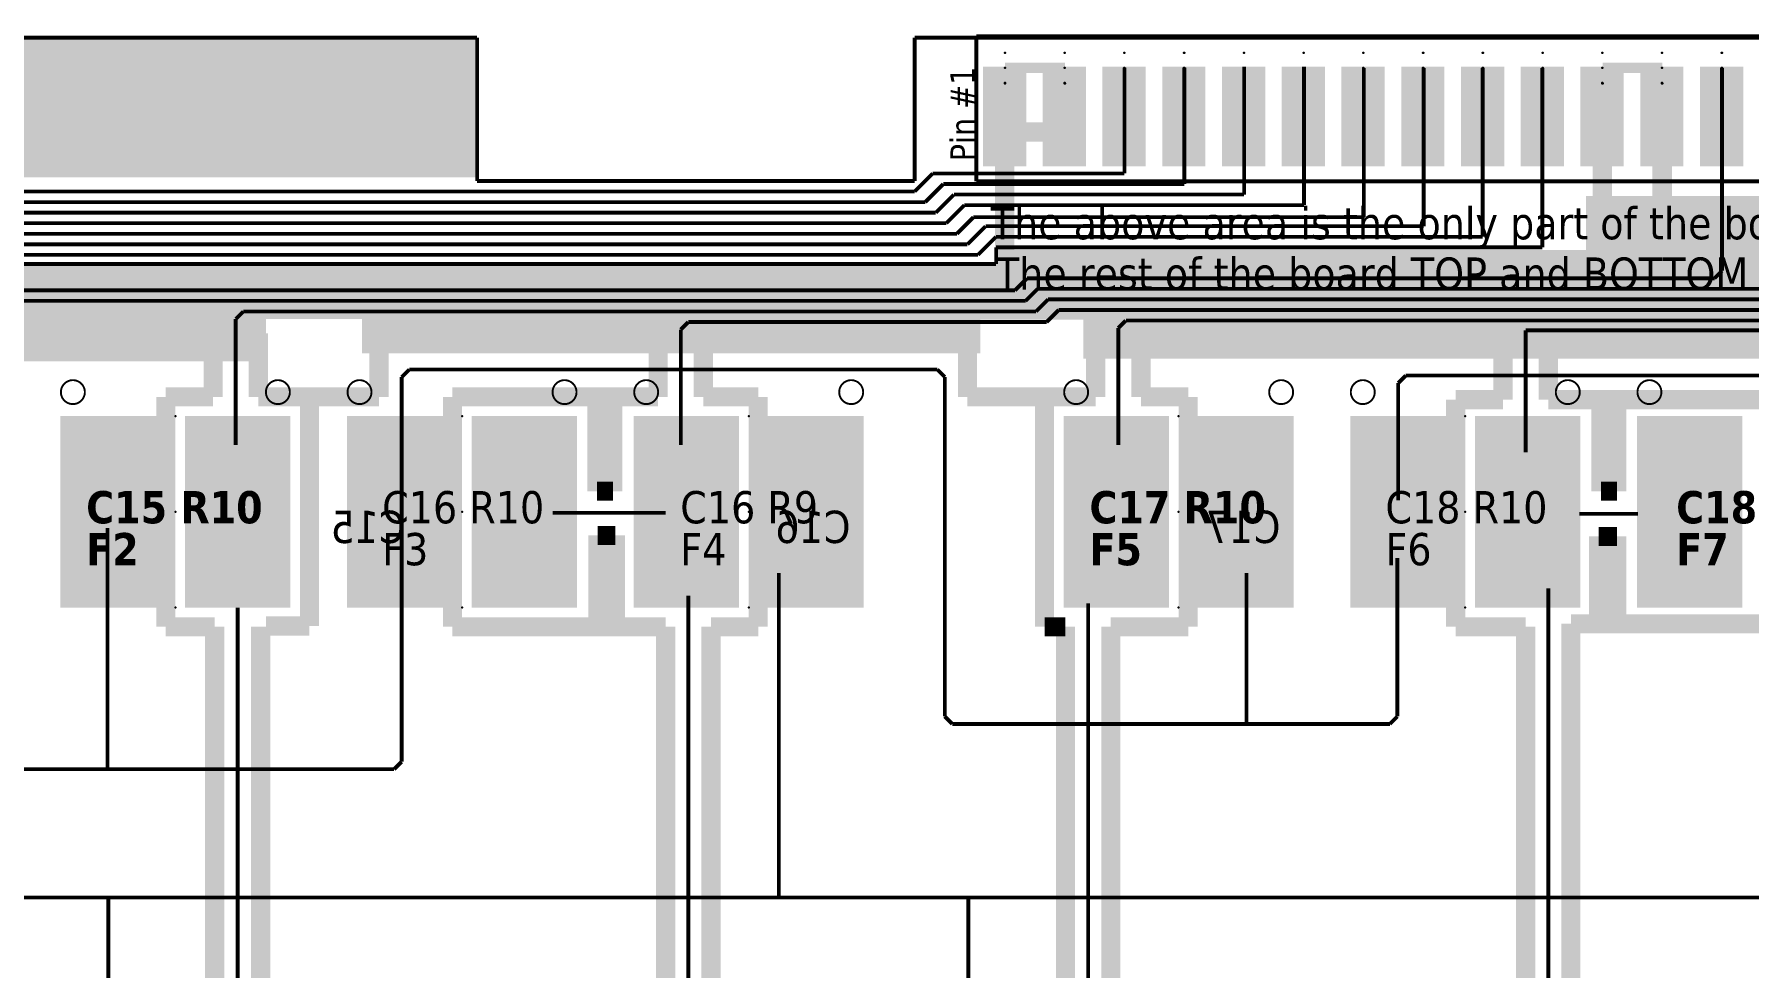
# Model space of a CAD drawing. Header units: millimetres. Extents: x -639 to -183, y -69 to 102.
# Drawn here: x -571.4 to -457.7, y 40.3 to 102.2 of the extents above; entities that cross this region are included whole.
import ezdxf

# ---------------------------------------------------------------- set-up
doc = ezdxf.new("R2010")
doc.units = ezdxf.units.MM
for name, color, linetype in [('Extended M - PCB border', 7, 'CONTINUOUS'), ('FSSK - PCB bottom routes', 7, 'CONTINUOUS'), ('FSSK - PCB key references', 7, 'CONTINUOUS'), ('FSSK - PCB top ground', 7, 'CONTINUOUS'), ('FSSK - PCB top routes', 7, 'CONTINUOUS'), ('FSSK bottom columns References', 7, 'CONTINUOUS'), ('PADs instructions', 7, 'CONTINUOUS'), ('PADs top', 7, 'CONTINUOUS')]:
    doc.layers.add(name, color=color, linetype=linetype)
doc.styles.add('Tahoma', font='txt')
doc.styles.add('Tahoma_Bold', font='txt')

msp = doc.modelspace()

# ---------------------------------------------------------------- linework, layer by layer
at = {"layer": 'Extended M - PCB border', "const_width": 0.254}
for points in [[(-602, 102), (-542, 102)], [(-542, 92.5), (-542, 102)], [(-513, 102), (-304, 102)], [(-513, 92.5), (-513, 102)], [(-542, 92.5), (-513, 92.5)]]:
    msp.add_lwpolyline(points, dxfattribs=at)
at = {"layer": 'FSSK - PCB bottom routes', "color": 5}
for points, const_width in [([(-506.9999, 100.000522), (-503.0399, 100.000522)], 0.7), ([(-467.3999, 87.3), (-467.3999, 100.000522)], 1.27), ([(-467.3999, 100.000522), (-463.4399, 100.000522)], 0.7), ([(-463.4399, 87.3), (-463.4399, 100.000522)], 1.27), ([(-459.4799, 86.55), (-459.4799, 100)], 0.254), ([(-507.03208, 86.3), (-507.03208, 99.270078)], 1.27), ([(-503.07208, 95.75), (-503.07208, 99.043154)], 1.27), ([(-507.03208, 95.75), (-503.07208, 95.75)], 1.27), ([(-507.03208, 87.3), (-463.4399, 87.3)], 1.27), ([(-588.7, 86.3), (-507.03208, 86.3)], 1.27), ([(-459.9799, 86.05), (-459.4799, 86.55)], 0.254), ([(-585.5, 85.25), (-506.35, 85.25)], 0.254), ([(-506.35, 85.25), (-505.55, 86.05)], 0.254), ([(-505.65, 84.55), (-504.85, 85.35)], 0.254), ([(-505.55, 86.05), (-459.9799, 86.05)], 0.254), ([(-504.85, 85.35), (-456.0199, 85.35)], 0.254), ([(-584.5, 84.55), (-505.65, 84.55)], 0.254), ([(-504.95, 83.85), (-504.15, 84.65)], 0.254), ([(-504.15, 84.65), (-452.0599, 84.65)], 0.254), ([(-583.5, 83.2), (-559.5, 83.2)], 1.27), ([(-559.5, 78.184621), (-559.5, 83.2)], 1.27), ([(-558, 83.35), (-557.5, 83.85)], 0.254), ([(-558, 75), (-558, 83.35)], 0.254), ([(-557.5, 83.85), (-504.95, 83.85)], 0.254), ([(-556.5, 78.184621), (-556.5, 82.4)], 1.27), ([(-548.5, 82.4), (-530, 82.4)], 1.27), ([(-548.5, 78.184621), (-548.5, 82.4)], 1.27), ([(-530, 78.184621), (-530, 82.4)], 1.27), ([(-528.5, 82.65), (-528, 83.15)], 0.254), ([(-528, 83.15), (-504.25, 83.15)], 0.254), ([(-504.25, 83.15), (-503.45, 83.95)], 0.254), ([(-503.45, 83.95), (-448.0999, 83.95)], 0.254), ([(-501, 78.184621), (-501, 82.9384)], 1.27), ([(-499.5, 82.75), (-499, 83.25)], 0.254), ([(-499, 83.25), (-444.1399, 83.25)], 0.254), ([(-528.5, 75), (-528.5, 82.65)], 0.254), ([(-527, 78.184621), (-527, 81.8)], 1.27), ([(-527, 81.8), (-509.5, 81.8)], 1.27), ([(-509.5, 78.184621), (-509.5, 81.8)], 1.27), ([(-499.5, 75), (-499.5, 82.75)], 0.254), ([(-498, 78.184621), (-498, 82.2)], 1.27), ([(-498, 82.2), (-474, 82.2)], 1.27), ([(-474, 78), (-474, 82.2)], 1.27), ([(-472.5, 74.5), (-472.5, 82.6)], 0.254), ([(-472.5, 82.6), (-442.25, 82.6)], 0.254), ([(-471, 78), (-471, 81.4)], 1.27), ([(-471, 81.4), (-441.6, 81.4)], 1.27), ([(-562.635, 62.944621), (-562.635, 78.184621)], 1.27), ([(-562.635, 78.184621), (-559.5, 78.184621)], 1.27), ([(-556.5, 78.184621), (-548.5, 78.184621)], 1.27), ([(-553.11, 63), (-553.11, 78.184621)], 1.27), ([(-543.635, 62.944621), (-543.635, 78.184621)], 1.27), ([(-543.635, 78.184621), (-530, 78.184621)], 1.27), ([(-534.05, 71.93538), (-534.05, 78.12)], 1.27), ([(-533, 71.93538), (-533, 78.12)], 1.27), ([(-527, 78.184621), (-523.365, 78.184621)], 1.27), ([(-523.365, 62.944621), (-523.365, 78.184621)], 1.27), ([(-509.5, 78.184621), (-501, 78.184621)], 1.27), ([(-504.39, 62.944621), (-504.39, 78.184621)], 1.27), ([(-498, 78.184621), (-494.865, 78.184621)], 1.27), ([(-494.865, 62.944621), (-494.865, 78.184621)], 1.27), ([(-477.135, 62.944621), (-477.135, 78)], 1.27), ([(-477.135, 78), (-474, 78)], 1.27), ([(-471, 78), (-456.865, 78)], 1.27), ([(-467.500001, 71.93538), (-467.500001, 78)], 1.27), ([(-466.45, 71.93538), (-466.45, 78)], 1.27), ([(-534.05, 71.93538), (-533, 71.93538)], 1.27), ([(-467.500001, 71.93538), (-466.45, 71.93538)], 1.27), ([(-537, 70.5), (-529.5, 70.5)], 0.254), ([(-468.94, 70.43538), (-465.06, 70.43538)], 0.254), ([(-534, 69), (-532.83, 69)], 1.27), ([(-534, 62.944621), (-534, 69)], 1.27), ([(-532.83, 62.944621), (-532.83, 69)], 1.27), ([(-467.670001, 68.93538), (-466.45, 68.93538)], 1.27), ([(-467.670001, 63.144621), (-467.670001, 68.93538)], 1.27), ([(-466.45, 63.144621), (-466.45, 68.93538)], 1.27), ([(-528, 33.5), (-528, 65)], 0.254), ([(-471, 33.5), (-471, 65.5)], 0.254), ([(-557.8725, 34.914621), (-557.8725, 64.214621)], 0.254), ([(-501.5, 35), (-501.5, 64.5)], 0.254), ([(-469.5, 63.144621), (-456.865, 63.144621)], 1.27), ([(-469.5, 36.184621), (-469.5, 63.144621)], 1.27), ([(-562.635, 62.944621), (-559.3965, 62.944621)], 1.27), ([(-559.3965, 36.184621), (-559.3965, 62.944621)], 1.27), ([(-556.3485, 36.184621), (-556.3485, 62.944621)], 1.27), ([(-556, 63), (-553.11, 63)], 1.27), ([(-543.635, 62.944621), (-532.83, 62.944621)], 1.27), ([(-534, 62.944621), (-529.5, 62.944621)], 1.27), ([(-529.5, 36.184621), (-529.5, 62.944621)], 1.27), ([(-526.5, 62.944621), (-523.365, 62.944621)], 1.27), ([(-526.5, 36.184621), (-526.5, 62.944621)], 1.27), ([(-504.39, 62.944621), (-503, 62.944621)], 1.27), ([(-503, 36.184621), (-503, 62.944621)], 1.27), ([(-500, 62.944621), (-494.865, 62.944621)], 1.27), ([(-500, 36.184621), (-500, 62.944621)], 1.27), ([(-477.135, 62.944621), (-472.5, 62.944621)], 1.27), ([(-472.5, 36.184621), (-472.5, 62.944621)], 1.27)]:
    msp.add_lwpolyline(points, dxfattribs=dict(at, const_width=const_width))
for p in [(-506.9999, 101.000522), (-506.9999, 101.000522), (-506.9999, 101.000522), (-503.0399, 101.000522), (-503.0399, 101.000522), (-503.0399, 101.000522), (-499.0799, 101.000522), (-499.0799, 101.000522), (-499.0799, 101.000522), (-495.1199, 101.000522), (-495.1199, 101.000522), (-495.1199, 101.000522), (-491.1599, 101.000522), (-491.1599, 101.000522), (-491.1599, 101.000522), (-487.1999, 101.000522), (-487.1999, 101.000522), (-487.1999, 101.000522), (-483.2399, 101.000522), (-483.2399, 101.000522), (-483.2399, 101.000522), (-479.2799, 101.000522), (-479.2799, 101.000522), (-479.2799, 101.000522), (-475.3199, 101.000522), (-475.3199, 101.000522), (-475.3199, 101.000522), (-471.3599, 101.000522), (-471.3599, 101.000522), (-471.3599, 101.000522), (-467.3999, 101.000522), (-467.3999, 101.000522), (-467.3999, 101.000522), (-463.4399, 101.000522), (-463.4399, 101.000522), (-463.4399, 101.000522), (-459.4799, 101.000522), (-459.4799, 101.000522), (-459.4799, 101.000522), (-506.9999, 100.000522), (-506.9999, 100.000522), (-506.9999, 100.000522), (-506.9999, 100.000522), (-506.9999, 100.000522), (-506.9999, 99.000522), (-506.9999, 99.000522), (-506.991877, 98.954957), (-506.991877, 98.954957), (-506.991877, 98.954957), (-503.0399, 100.000522), (-503.0399, 100.000522), (-503.0399, 100.000522), (-503.0399, 100.000522), (-503.0399, 100.000522), (-503.0399, 99.000522), (-503.0399, 99.000522), (-503.031877, 98.954957), (-503.031877, 98.954957), (-503.031877, 98.954957), (-499.0799, 100.000522), (-499.0799, 100.000522), (-499.0799, 100.000522), (-499.0799, 100.000522), (-499.0799, 100.000522), (-499.0799, 99.000522), (-499.0799, 99.000522), (-499.071877, 98.954957), (-499.071877, 98.954957), (-499.071877, 98.954957), (-495.1199, 100.000522), (-495.1199, 100.000522), (-495.1199, 100.000522), (-495.1199, 100.000522), (-495.1199, 100.000522), (-495.1199, 99.000522), (-495.1199, 99.000522), (-495.111877, 98.954957), (-495.111877, 98.954957), (-495.111877, 98.954957), (-491.1599, 100.000522), (-491.1599, 100.000522), (-491.1599, 100.000522), (-491.1599, 100.000522), (-491.1599, 100.000522), (-491.1599, 99.000522), (-491.1599, 99.000522), (-491.151877, 98.954957), (-491.151877, 98.954957), (-491.151877, 98.954957), (-487.1999, 100.000522), (-487.1999, 100.000522), (-487.1999, 100.000522), (-487.1999, 100.000522), (-487.1999, 100.000522), (-487.1999, 99.000522), (-487.1999, 99.000522), (-487.191877, 98.954957), (-487.191877, 98.954957), (-487.191877, 98.954957), (-483.2399, 100.000522), (-483.2399, 100.000522), (-483.2399, 100.000522), (-483.2399, 100.000522), (-483.2399, 100.000522), (-483.2399, 99.000522), (-483.2399, 99.000522), (-483.231877, 98.954957), (-483.231877, 98.954957), (-483.231877, 98.954957), (-479.2799, 100.000522), (-479.2799, 100.000522), (-479.2799, 100.000522), (-479.2799, 100.000522), (-479.2799, 100.000522), (-479.2799, 99.000522), (-479.2799, 99.000522), (-479.271877, 98.954957), (-479.271877, 98.954957), (-479.271877, 98.954957), (-475.3199, 100.000522), (-475.3199, 100.000522), (-475.3199, 100.000522), (-475.3199, 100.000522), (-475.3199, 100.000522), (-475.3199, 99.000522), (-475.3199, 99.000522), (-475.311877, 98.954957), (-475.311877, 98.954957), (-475.311877, 98.954957), (-471.3599, 100.000522), (-471.3599, 100.000522), (-471.3599, 100.000522), (-471.3599, 100.000522), (-471.3599, 100.000522), (-471.3599, 99.000522), (-471.3599, 99.000522), (-471.351877, 98.954957), (-471.351877, 98.954957), (-471.351877, 98.954957), (-467.3999, 100.000522), (-467.3999, 100.000522), (-467.3999, 100.000522), (-467.3999, 100.000522), (-467.3999, 100.000522), (-467.3999, 99.000522), (-467.3999, 99.000522), (-467.391877, 98.954957), (-467.391877, 98.954957), (-467.391877, 98.954957), (-463.4399, 100.000522), (-463.4399, 100.000522), (-463.4399, 100.000522), (-463.4399, 100.000522), (-463.4399, 100.000522), (-463.4399, 99.000522), (-463.4399, 99.000522), (-463.431877, 98.954957), (-463.431877, 98.954957), (-463.431877, 98.954957), (-459.4799, 100.000522), (-459.4799, 100.000522), (-459.4799, 100.000522), (-459.4799, 100.000522), (-459.4799, 100.000522), (-459.4799, 99.000522), (-459.4799, 99.000522), (-459.471877, 98.954957), (-459.471877, 98.954957), (-459.471877, 98.954957)]:
    msp.add_point(p, dxfattribs=at)
for points in [[(-561.365, 64.214621), (-554.38, 64.214621), (-561.365, 76.914621), (-554.38, 76.914621)], [(-542.365, 64.214621), (-535.38, 64.214621), (-542.365, 76.914621), (-535.38, 76.914621)], [(-531.62, 64.214621), (-524.635, 64.214621), (-531.62, 76.914621), (-524.635, 76.914621)], [(-503.12, 64.214621), (-496.135, 64.214621), (-503.12, 76.914621), (-496.135, 76.914621)], [(-475.865, 64.214621), (-468.88, 64.214621), (-475.865, 76.914621), (-468.88, 76.914621)], [(-465.12, 64.214621), (-458.135, 64.214621), (-465.12, 76.914621), (-458.135, 76.914621)]]:
    msp.add_solid(points, dxfattribs=at)
at = {"layer": 'FSSK - PCB top ground', "color": 250, "const_width": 1.27}
for points in [[(-467.429899, 88.777429), (-467.429899, 100.000522)], [(-463.469899, 89.118737), (-463.469899, 100.000522)]]:
    msp.add_lwpolyline(points, dxfattribs=at)
at = {"layer": 'FSSK - PCB top ground', "color": 250}
for points in [[(-577.5, 93), (-577.5, 102), (-542, 92.809672), (-542, 102)], [(-584, 92.75), (-542, 92.75), (-584, 95), (-542, 95)], [(-468.5, 84.5), (-296, 84.5), (-468.5, 91.5), (-296, 91.5)], [(-507.032079, 85.288222), (-459.346762, 85.288222), (-507.032079, 87.3), (-459.346762, 87.3)], [(-588.7, 83.383294), (-588.7, 86.3), (-431, 83.25), (-431, 86.25)], [(-587.521914, 80.551022), (-555.9945, 80.551022), (-587.521914, 85.955067), (-555.9945, 85.955067)], [(-549.621532, 81.062984), (-508.652454, 81.062984), (-549.621532, 83.964103), (-508.652454, 83.964103)], [(-501.824274, 80.721676), (-435.363325, 80.721676), (-501.824274, 83.850334), (-435.363325, 83.850334)]]:
    msp.add_solid(points, dxfattribs=at)
at = {"layer": 'FSSK - PCB top routes', "color": 240, "const_width": 0.254}
for points in [[(-499.090877, 93), (-499.090877, 100.003768)], [(-513, 91.8), (-511.8, 93)], [(-511.8, 93), (-499.090877, 93)], [(-592.528243, 91.8), (-513, 91.8)]]:
    msp.add_lwpolyline(points, dxfattribs=at)
at = {"layer": 'FSSK - PCB top routes', "color": 176, "const_width": 0.254}
msp.add_lwpolyline([(-495.125377, 92.3), (-495.125377, 100.003768)], dxfattribs=at)
at = {"layer": 'FSSK - PCB top routes', "color": 32, "const_width": 0.254}
for points in [[(-491.159877, 91.6), (-491.159877, 100.074929)], [(-511.6, 90.4), (-510.4, 91.6)], [(-510.4, 91.6), (-491.159877, 91.6)], [(-591.928243, 90.4), (-511.6, 90.4)]]:
    msp.add_lwpolyline(points, dxfattribs=at)
at = {"layer": 'FSSK - PCB top routes', "color": 92, "const_width": 0.254}
for points in [[(-487.194377, 90.9), (-487.194377, 100.082581)], [(-510.9, 89.7), (-509.7, 90.9)], [(-509.7, 90.9), (-487.194377, 90.9)], [(-591.628243, 89.7), (-510.9, 89.7)]]:
    msp.add_lwpolyline(points, dxfattribs=at)
at = {"layer": 'FSSK - PCB top routes', "color": 212, "const_width": 0.254}
for points in [[(-483.228877, 90.1), (-483.228877, 100.000522)], [(-510.2, 89), (-509.1, 90.1)], [(-509.1, 90.1), (-483.228877, 90.1)], [(-591.328243, 89), (-510.2, 89)]]:
    msp.add_lwpolyline(points, dxfattribs=at)
at = {"layer": 'FSSK - PCB top routes', "color": 12, "const_width": 0.254}
for points in [[(-479.263377, 89.5), (-479.263377, 100.000522)], [(-512.3, 91.1), (-511.1, 92.3)], [(-511.1, 92.3), (-495.125377, 92.3)], [(-592.228243, 91.1), (-512.3, 91.1)], [(-509.5, 88.3), (-508.3, 89.5)], [(-508.3, 89.5), (-479.263377, 89.5)], [(-591.028243, 88.3), (-509.5, 88.3)]]:
    msp.add_lwpolyline(points, dxfattribs=at)
at = {"layer": 'FSSK - PCB top routes', "color": 40, "const_width": 0.254}
for points in [[(-475.349899, 88.8), (-475.349899, 100.000522)], [(-508.8, 87.6), (-507.6, 88.8)], [(-507.6, 88.8), (-475.349899, 88.8)], [(-590.655539, 87.6), (-508.8, 87.6)], [(-522, 45), (-522, 66.5)], [(-631.7, 45), (-284.409479, 45)], [(-566.445, 34.91462), (-566.445, 45)], [(-509.445, 34.91462), (-509.445, 45)]]:
    msp.add_lwpolyline(points, dxfattribs=at)
at = {"layer": 'FSSK - PCB top routes', "color": 252, "const_width": 0.254}
for points in [[(-471.389899, 88.1), (-471.389899, 100.000092)], [(-507.6, 87), (-507.6, 88.1)], [(-507.6, 88.1), (-471.389899, 88.1)], [(-590.055539, 87), (-507.6, 87)], [(-547, 79.5), (-546.5, 80)], [(-547, 54), (-547, 79.5)], [(-546.5, 80), (-511.5, 80)], [(-511.5, 80), (-511, 79.5)], [(-511, 57), (-511, 79.5)], [(-480.945, 79.1), (-480.445, 79.6)], [(-480.445, 79.6), (-434.055, 79.6)], [(-480.945, 71.33462), (-480.945, 79.1)], [(-566.5, 53.5), (-566.5, 69.5)], [(-481, 57), (-481, 67.5)], [(-491, 56.5), (-491, 66.5)], [(-511, 57), (-510.5, 56.5)], [(-481.5, 56.5), (-481, 57)], [(-510.5, 56.5), (-481.5, 56.5)], [(-599.75, 53.5), (-547.5, 53.5)], [(-547.5, 53.5), (-547, 54)]]:
    msp.add_lwpolyline(points, dxfattribs=at)
at = {"layer": 'FSSK - PCB top routes', "color": 252, "const_width": 0.127}
for points in [[(-568.000761, 78.502124, 0.0984914), (-568.061182, 78.805879, 0.0984914), (-568.233245, 79.06339, 0.0984914), (-568.490756, 79.235454, 0.0984914), (-568.794511, 79.295874, 0.0984914), (-569.098266, 79.235454, 0.0984914), (-569.355777, 79.06339, 0.0984914), (-569.527841, 78.805879, 0.0984914), (-569.588261, 78.502124, 0.0984914), (-569.527841, 78.198369, 0.0984914), (-569.355777, 77.940858, 0.0984914), (-569.098266, 77.768795, 0.0984914), (-568.794511, 77.708374, 0.0984914), (-568.490756, 77.768795, 0.0984914), (-568.233245, 77.940858, 0.0984914), (-568.061182, 78.198369, 0.0984914)], [(-554.411761, 78.502124, 0.0984914), (-554.472182, 78.805879, 0.0984914), (-554.644245, 79.06339, 0.0984914), (-554.901756, 79.235454, 0.0984914), (-555.205511, 79.295874, 0.0984914), (-555.509266, 79.235454, 0.0984914), (-555.766777, 79.06339, 0.0984914), (-555.938841, 78.805879, 0.0984914), (-555.999261, 78.502124, 0.0984914), (-555.938841, 78.198369, 0.0984914), (-555.766777, 77.940858, 0.0984914), (-555.509266, 77.768795, 0.0984914), (-555.205511, 77.708374, 0.0984914), (-554.901756, 77.768795, 0.0984914), (-554.644245, 77.940858, 0.0984914), (-554.472182, 78.198369, 0.0984914)], [(-549.00076, 78.502124, 0.0984914), (-549.061181, 78.805879, 0.0984914), (-549.233244, 79.06339, 0.0984914), (-549.490755, 79.235454, 0.0984914), (-549.79451, 79.295874, 0.0984914), (-550.098265, 79.235454, 0.0984914), (-550.355776, 79.06339, 0.0984914), (-550.52784, 78.805879, 0.0984914), (-550.58826, 78.502124, 0.0984914), (-550.52784, 78.198369, 0.0984914), (-550.355776, 77.940858, 0.0984914), (-550.098265, 77.768795, 0.0984914), (-549.79451, 77.708374, 0.0984914), (-549.490755, 77.768795, 0.0984914), (-549.233244, 77.940858, 0.0984914), (-549.061181, 78.198369, 0.0984914)], [(-535.41176, 78.502124, 0.0984914), (-535.472181, 78.805879, 0.0984914), (-535.644244, 79.06339, 0.0984914), (-535.901755, 79.235454, 0.0984914), (-536.20551, 79.295874, 0.0984914), (-536.509265, 79.235454, 0.0984914), (-536.766776, 79.06339, 0.0984914), (-536.93884, 78.805879, 0.0984914), (-536.99926, 78.502124, 0.0984914), (-536.93884, 78.198369, 0.0984914), (-536.766776, 77.940858, 0.0984914), (-536.509265, 77.768795, 0.0984914), (-536.20551, 77.708374, 0.0984914), (-535.901755, 77.768795, 0.0984914), (-535.644244, 77.940858, 0.0984914), (-535.472181, 78.198369, 0.0984914)], [(-501.500739, 78.502124, 0.0984914), (-501.561159, 78.805879, 0.0984914), (-501.733223, 79.06339, 0.0984914), (-501.990734, 79.235454, 0.0984914), (-502.294489, 79.295874, 0.0984914), (-502.598244, 79.235454, 0.0984914), (-502.855755, 79.06339, 0.0984914), (-503.027818, 78.805879, 0.0984914), (-503.088239, 78.502124, 0.0984914), (-503.027818, 78.198369, 0.0984914), (-502.855755, 77.940858, 0.0984914), (-502.598244, 77.768795, 0.0984914), (-502.294489, 77.708374, 0.0984914), (-501.990734, 77.768795, 0.0984914), (-501.733223, 77.940858, 0.0984914), (-501.561159, 78.198369, 0.0984914)], [(-487.911739, 78.502124, 0.0984914), (-487.972159, 78.805879, 0.0984914), (-488.144223, 79.06339, 0.0984914), (-488.401734, 79.235454, 0.0984914), (-488.705489, 79.295874, 0.0984914), (-489.009244, 79.235454, 0.0984914), (-489.266755, 79.06339, 0.0984914), (-489.438818, 78.805879, 0.0984914), (-489.499239, 78.502124, 0.0984914), (-489.438818, 78.198369, 0.0984914), (-489.266755, 77.940858, 0.0984914), (-489.009244, 77.768795, 0.0984914), (-488.705489, 77.708374, 0.0984914), (-488.401734, 77.768795, 0.0984914), (-488.144223, 77.940858, 0.0984914), (-487.972159, 78.198369, 0.0984914)], [(-482.500761, 78.502124, 0.0984914), (-482.561182, 78.805879, 0.0984914), (-482.733245, 79.06339, 0.0984914), (-482.990756, 79.235454, 0.0984914), (-483.294511, 79.295874, 0.0984914), (-483.598266, 79.235454, 0.0984914), (-483.855777, 79.06339, 0.0984914), (-484.027841, 78.805879, 0.0984914), (-484.088261, 78.502124, 0.0984914), (-484.027841, 78.198369, 0.0984914), (-483.855777, 77.940858, 0.0984914), (-483.598266, 77.768795, 0.0984914), (-483.294511, 77.708374, 0.0984914), (-482.990756, 77.768795, 0.0984914), (-482.733245, 77.940858, 0.0984914), (-482.561182, 78.198369, 0.0984914)], [(-468.911761, 78.502124, 0.0984914), (-468.972182, 78.805879, 0.0984914), (-469.144245, 79.06339, 0.0984914), (-469.401756, 79.235454, 0.0984914), (-469.705511, 79.295874, 0.0984914), (-470.009266, 79.235454, 0.0984914), (-470.266777, 79.06339, 0.0984914), (-470.438841, 78.805879, 0.0984914), (-470.499261, 78.502124, 0.0984914), (-470.438841, 78.198369, 0.0984914), (-470.266777, 77.940858, 0.0984914), (-470.009266, 77.768795, 0.0984914), (-469.705511, 77.708374, 0.0984914), (-469.401756, 77.768795, 0.0984914), (-469.144245, 77.940858, 0.0984914), (-468.972182, 78.198369, 0.0984914)]]:
    msp.add_lwpolyline(points, format="xyb", close=True, dxfattribs=at)
at = {"layer": 'FSSK - PCB top routes', "color": 40, "const_width": 0.127}
for points in [[(-530.000739, 78.502124, 0.0984914), (-530.061159, 78.805879, 0.0984914), (-530.233223, 79.06339, 0.0984914), (-530.490734, 79.235454, 0.0984914), (-530.794489, 79.295874, 0.0984914), (-531.098244, 79.235454, 0.0984914), (-531.355755, 79.06339, 0.0984914), (-531.527818, 78.805879, 0.0984914), (-531.588239, 78.502124, 0.0984914), (-531.527818, 78.198369, 0.0984914), (-531.355755, 77.940858, 0.0984914), (-531.098244, 77.768795, 0.0984914), (-530.794489, 77.708374, 0.0984914), (-530.490734, 77.768795, 0.0984914), (-530.233223, 77.940858, 0.0984914), (-530.061159, 78.198369, 0.0984914)], [(-516.411739, 78.502124, 0.0984914), (-516.472159, 78.805879, 0.0984914), (-516.644223, 79.06339, 0.0984914), (-516.901734, 79.235454, 0.0984914), (-517.205489, 79.295874, 0.0984914), (-517.509244, 79.235454, 0.0984914), (-517.766755, 79.06339, 0.0984914), (-517.938818, 78.805879, 0.0984914), (-517.999239, 78.502124, 0.0984914), (-517.938818, 78.198369, 0.0984914), (-517.766755, 77.940858, 0.0984914), (-517.509244, 77.768795, 0.0984914), (-517.205489, 77.708374, 0.0984914), (-516.901734, 77.768795, 0.0984914), (-516.644223, 77.940858, 0.0984914), (-516.472159, 78.198369, 0.0984914)], [(-463.500739, 78.502124, 0.0984914), (-463.561159, 78.805879, 0.0984914), (-463.733223, 79.06339, 0.0984914), (-463.990734, 79.235454, 0.0984914), (-464.294489, 79.295874, 0.0984914), (-464.598244, 79.235454, 0.0984914), (-464.855755, 79.06339, 0.0984914), (-465.027818, 78.805879, 0.0984914), (-465.088239, 78.502124, 0.0984914), (-465.027818, 78.198369, 0.0984914), (-464.855755, 77.940858, 0.0984914), (-464.598244, 77.768795, 0.0984914), (-464.294489, 77.708374, 0.0984914), (-463.990734, 77.768795, 0.0984914), (-463.733223, 77.940858, 0.0984914), (-463.561159, 78.198369, 0.0984914)]]:
    msp.add_lwpolyline(points, format="xyb", close=True, dxfattribs=at)
at = {"layer": 'FSSK - PCB top routes', "color": 1}
for p in [(-507.029899, 101.000522), (-507.029899, 101.000522), (-507.029899, 101.000522), (-503.069899, 101.000522), (-503.069899, 101.000522), (-503.069899, 101.000522), (-499.109899, 101.000522), (-499.109899, 101.000522), (-499.109899, 101.000522), (-495.149899, 101.000522), (-495.149899, 101.000522), (-495.149899, 101.000522), (-491.189899, 101.000522), (-491.189899, 101.000522), (-491.189899, 101.000522), (-487.229899, 101.000522), (-487.229899, 101.000522), (-487.229899, 101.000522), (-483.269899, 101.000522), (-483.269899, 101.000522), (-483.269899, 101.000522), (-479.309899, 101.000522), (-479.309899, 101.000522), (-479.309899, 101.000522), (-475.349899, 101.000522), (-475.349899, 101.000522), (-475.349899, 101.000522), (-471.389899, 101.000522), (-471.389899, 101.000522), (-471.389899, 101.000522), (-467.429899, 101.000522), (-467.429899, 101.000522), (-467.429899, 101.000522), (-463.469899, 101.000522), (-463.469899, 101.000522), (-463.469899, 101.000522), (-459.509899, 101.000522), (-459.509899, 101.000522), (-459.509899, 101.000522), (-507.029899, 100.000522), (-507.029899, 100.000522), (-507.029899, 100.000522), (-507.029899, 100.000522), (-507.029899, 100.000522), (-507.029899, 99.000522), (-507.029899, 99.000522), (-507.021877, 98.954957), (-507.021877, 98.954957), (-507.021877, 98.954957), (-503.069899, 100.000522), (-503.069899, 100.000522), (-503.069899, 100.000522), (-503.069899, 100.000522), (-503.069899, 100.000522), (-503.069899, 99.000522), (-503.069899, 99.000522), (-503.061877, 98.954957), (-503.061877, 98.954957), (-503.061877, 98.954957), (-499.109899, 100.000522), (-499.109899, 100.000522), (-499.109899, 100.000522), (-499.109899, 100.000522), (-499.109899, 100.000522), (-499.109899, 99.000522), (-499.109899, 99.000522), (-499.101877, 98.954957), (-499.101877, 98.954957), (-499.101877, 98.954957), (-495.149899, 100.000522), (-495.149899, 100.000522), (-495.149899, 100.000522), (-495.149899, 100.000522), (-495.149899, 100.000522), (-495.149899, 99.000522), (-495.149899, 99.000522), (-495.141877, 98.954957), (-495.141877, 98.954957), (-495.141877, 98.954957), (-491.189899, 100.000522), (-491.189899, 100.000522), (-491.189899, 100.000522), (-491.189899, 100.000522), (-491.189899, 100.000522), (-491.189899, 99.000522), (-491.189899, 99.000522), (-491.181877, 98.954957), (-491.181877, 98.954957), (-491.181877, 98.954957), (-487.229899, 100.000522), (-487.229899, 100.000522), (-487.229899, 100.000522), (-487.229899, 100.000522), (-487.229899, 100.000522), (-487.229899, 99.000522), (-487.229899, 99.000522), (-487.221877, 98.954957), (-487.221877, 98.954957), (-487.221877, 98.954957), (-483.269899, 100.000522), (-483.269899, 100.000522), (-483.269899, 100.000522), (-483.269899, 100.000522), (-483.269899, 100.000522), (-483.269899, 99.000522), (-483.269899, 99.000522), (-483.261877, 98.954957), (-483.261877, 98.954957), (-483.261877, 98.954957), (-479.309899, 100.000522), (-479.309899, 100.000522), (-479.309899, 100.000522), (-479.309899, 100.000522), (-479.309899, 100.000522), (-479.309899, 99.000522), (-479.309899, 99.000522), (-479.301877, 98.954957), (-479.301877, 98.954957), (-479.301877, 98.954957), (-475.349899, 100.000522), (-475.349899, 100.000522), (-475.349899, 100.000522), (-475.349899, 100.000522), (-475.349899, 100.000522), (-475.349899, 99.000522), (-475.349899, 99.000522), (-475.341877, 98.954957), (-475.341877, 98.954957), (-475.341877, 98.954957), (-471.389899, 100.000522), (-471.389899, 100.000522), (-471.389899, 100.000522), (-471.389899, 100.000522), (-471.389899, 100.000522), (-471.389899, 99.000522), (-471.389899, 99.000522), (-471.381877, 98.954957), (-471.381877, 98.954957), (-471.381877, 98.954957), (-467.429899, 100.000522), (-467.429899, 100.000522), (-467.429899, 100.000522), (-467.429899, 100.000522), (-467.429899, 100.000522), (-467.429899, 99.000522), (-467.429899, 99.000522), (-467.421877, 98.954957), (-467.421877, 98.954957), (-467.421877, 98.954957), (-463.469899, 100.000522), (-463.469899, 100.000522), (-463.469899, 100.000522), (-463.469899, 100.000522), (-463.469899, 100.000522), (-463.469899, 99.000522), (-463.469899, 99.000522), (-463.461877, 98.954957), (-463.461877, 98.954957), (-463.461877, 98.954957), (-459.509899, 100.000522), (-459.509899, 100.000522), (-459.509899, 100.000522), (-459.509899, 100.000522), (-459.509899, 100.000522), (-459.509899, 99.000522), (-459.509899, 99.000522), (-459.501877, 98.954957), (-459.501877, 98.954957), (-459.501877, 98.954957), (-495.5, 64.21462), (-476.5, 64.21462)]:
    msp.add_point(p, dxfattribs=at)
at = {"layer": 'FSSK - PCB top routes', "color": 252}
for p in [(-562, 76.91462), (-542.999999, 76.91462), (-495.5, 76.91462), (-476.5, 76.91462), (-562, 70.56462), (-542.999999, 70.56462), (-495.5, 70.56462), (-476.5, 70.56462), (-562, 64.21462), (-542.999999, 64.21462)]:
    msp.add_point(p, dxfattribs=at)
at = {"layer": 'FSSK - PCB top routes', "color": 40}
for p in [(-524, 76.91462), (-524, 70.56462), (-524, 64.21462)]:
    msp.add_point(p, dxfattribs=at)
at = {"layer": 'FSSK - PCB top routes', "color": 252}
for points in [[(-569.62, 64.21462), (-563.27, 64.21462), (-569.62, 76.91462), (-563.27, 76.91462)], [(-561.365, 64.21462), (-554.38, 64.21462), (-561.365, 76.91462), (-554.38, 76.91462)], [(-550.619999, 64.21462), (-544.269999, 64.21462), (-550.619999, 76.91462), (-544.269999, 76.91462)], [(-542.364999, 64.21462), (-535.379999, 64.21462), (-542.364999, 76.91462), (-535.379999, 76.91462)], [(-503.12, 64.21462), (-496.135, 64.21462), (-503.12, 76.91462), (-496.135, 76.91462)], [(-494.23, 64.21462), (-487.88, 64.21462), (-494.23, 76.91462), (-487.88, 76.91462)], [(-484.12, 64.21462), (-477.77, 64.21462), (-484.12, 76.91462), (-477.77, 76.91462)], [(-475.865, 64.21462), (-468.88, 64.21462), (-475.865, 76.91462), (-468.88, 76.91462)]]:
    msp.add_solid(points, dxfattribs=at)
at = {"layer": 'FSSK - PCB top routes', "color": 40}
for points in [[(-531.62, 64.21462), (-524.635, 64.21462), (-531.62, 76.91462), (-524.635, 76.91462)], [(-522.73, 64.21462), (-516.38, 64.21462), (-522.73, 76.91462), (-516.38, 76.91462)], [(-465.12, 64.21462), (-458.135, 64.21462), (-465.12, 76.91462), (-458.135, 76.91462)]]:
    msp.add_solid(points, dxfattribs=at)
at = {"layer": 'PADs instructions', "color": 1, "const_width": 0.254}
for points in [[(-508.906915, 102.099946), (-508.906915, 92.475342)], [(-508.906915, 102.099946), (-389.857059, 102.099946)], [(-508.906915, 92.475342), (-389.857059, 92.475342)]]:
    msp.add_lwpolyline(points, dxfattribs=at)
at = {"layer": 'PADs top', "color": 34}
for points in [[(-508.468222, 93.469357), (-505.601448, 93.469357), (-508.468222, 100.076075), (-505.601448, 100.076075)], [(-504.508222, 93.469357), (-501.641448, 93.469357), (-504.508222, 100.076075), (-501.641448, 100.076075)], [(-500.548222, 93.469357), (-497.681448, 93.469357), (-500.548222, 100.076075), (-497.681448, 100.076075)], [(-496.588222, 93.469357), (-493.721448, 93.469357), (-496.588222, 100.076075), (-493.721448, 100.076075)], [(-492.628222, 93.469357), (-489.761448, 93.469357), (-492.628222, 100.076075), (-489.761448, 100.076075)], [(-488.668222, 93.469357), (-485.801448, 93.469357), (-488.668222, 100.076075), (-485.801448, 100.076075)], [(-484.708222, 93.469357), (-481.841448, 93.469357), (-484.708222, 100.076075), (-481.841448, 100.076075)], [(-480.748222, 93.469357), (-477.881448, 93.469357), (-480.748222, 100.076075), (-477.881448, 100.076075)], [(-476.788222, 93.469357), (-473.921448, 93.469357), (-476.788222, 100.076075), (-473.921448, 100.076075)], [(-472.828222, 93.469357), (-469.961448, 93.469357), (-472.828222, 100.076075), (-469.961448, 100.076075)], [(-468.868222, 93.469357), (-466.001448, 93.469357), (-468.868222, 100.076075), (-466.001448, 100.076075)], [(-464.908222, 93.469357), (-462.041448, 93.469357), (-464.908222, 100.076075), (-462.041448, 100.076075)], [(-460.948222, 93.469357), (-458.081448, 93.469357), (-460.948222, 100.076075), (-458.081448, 100.076075)]]:
    msp.add_solid(points, dxfattribs=at)

# ---------------------------------------------------------------- texts
at = {"layer": 'FSSK - PCB key references', "style": 'Tahoma'}
msp.add_text('Pin #1', height=1.604211, rotation=90, dxfattribs=at).set_placement((-509.021118, 93.817217))
at = {"layer": 'FSSK - PCB key references'}
for s, style, p in [('C15 R10', 'Tahoma_Bold', (-567.911435, 69.802849)), ('C16 R10', 'Tahoma', (-548.292735, 69.802849)), ('C16 R9', 'Tahoma', (-528.532841, 69.802849)), ('C17 R10', 'Tahoma_Bold', (-501.411435, 69.802849)), ('C18 R10', 'Tahoma', (-481.792736, 69.802849)), ('C18 R9', 'Tahoma_Bold', (-462.5189, 69.802849)), ('F2', 'Tahoma_Bold', (-567.911435, 67.023952)), ('F3', 'Tahoma', (-548.292735, 67.023952)), ('F4', 'Tahoma', (-528.532841, 67.023952)), ('F5', 'Tahoma_Bold', (-501.411435, 67.023952)), ('F6', 'Tahoma', (-481.792736, 67.023952)), ('F7', 'Tahoma_Bold', (-462.5189, 67.023952))]:
    msp.add_text(s, height=2.138947, dxfattribs=dict(at, style=style)).set_placement(p)
at = {"layer": 'FSSK - PCB top routes', "color": 12, "style": 'Tahoma'}
msp.add_text('Pin #1', height=1.604211, rotation=90, dxfattribs=at).set_placement((-509.021118, 93.817217))
at = {"layer": 'FSSK bottom columns References', "color": 5, "style": 'Tahoma', "text_generation_flag": 2}
for s, p in [('C15', (-546.75, 68.5)), ('C16', (-517.25, 68.5)), ('C17', (-488.75, 68.5))]:
    msp.add_text(s, height=2.138947, rotation=360, dxfattribs=at).set_placement(p)
at = {"layer": 'PADs instructions', "color": 1, "style": 'Tahoma'}
for s, p in [('The above area is the only part of the board that shall be FREE ( it shall NOT BE covered) by isolation', (-507.950782, 88.634875)), ('The rest of the board TOP and BOTTOM shall be isolated', (-507.608925, 85.290222))]:
    msp.add_text(s, height=2.138947, dxfattribs=at).set_placement(p)

doc.saveas('drawing.dxf')
